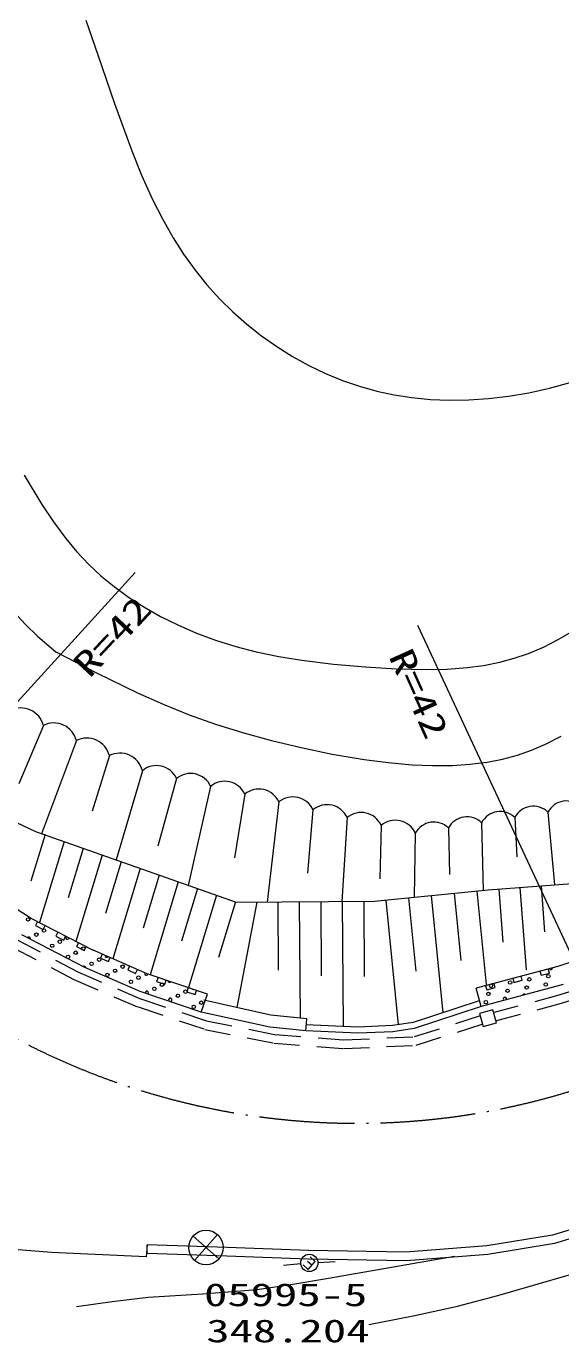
# Model space of a CAD drawing. Units: millimetres, scale not verified. Extents: x 27531 to 667531, y 18316 to 378316.
# Drawn here: x 429433 to 460290, y 235188 to 311163 of the extents above; entities that cross this region are included whole.
import ezdxf
from ezdxf.enums import TextEntityAlignment as Align

# ---------------------------------------------------------------- set-up
doc = ezdxf.new("R2010")
doc.units = ezdxf.units.MM
doc.header["$LTSCALE"] = 1000
doc.linetypes.add('USER1', pattern=[7.000001, 5.508197, -0.688525, 0.114754, -0.688525])
doc.linetypes.add('USER2', pattern=[2.5, 1.5, -1])
for name, color, linetype, lineweight in [('S-SUV', 7, 'Continuous', 13), ('S-SUV-HICN', 1, 'Continuous', 13), ('S-SUV-LWCN', 7, 'Continuous', 13)]:
    doc.layers.add(name, color=color, linetype=linetype, lineweight=lineweight)
doc.styles.add('ＭＳ ゴシック', font='')
doc.styles.get('ＭＳ ゴシック').set_extended_font_data('MS Gothic')

# ---------------------------------------------------------------- blocks, each defined once
blk = doc.blocks.new('BUHIN41')
at = {"color": 7, "linetype": 'Continuous', "lineweight": 13}
blk.add_lwpolyline([(126, -216), (342, -90), (90, 342), (-126, 216)], dxfattribs=at)
blk = doc.blocks.new('BUHIN42')
at = {"color": 7, "linetype": 'Continuous', "lineweight": 13}
blk.add_lwpolyline([(140, -207), (347, -67), (67, 347), (-140, 207)], dxfattribs=at)
blk = doc.blocks.new('BUHIN43')
at = {"color": 7, "linetype": 'Continuous', "lineweight": 13}
blk.add_lwpolyline([(157, -195), (352, -38), (38, 352), (-157, 195)], dxfattribs=at)
blk = doc.blocks.new('BUHIN44')
at = {"color": 7, "linetype": 'Continuous', "lineweight": 13}
blk.add_lwpolyline([(238, -75), (314, 163), (-163, 314), (-238, 75)], dxfattribs=at)
blk = doc.blocks.new('BUHIN52')
at = {"color": 7, "linetype": 'Continuous', "lineweight": 13}
for p, q in [((-272, 957), (272, -957)), ((957, 272), (-957, -272))]:
    blk.add_line(p, q, dxfattribs=at)
blk.add_circle((0, 0), 995, dxfattribs=at)
blk = doc.blocks.new('BUHIN93')
at = {"color": 7, "linetype": 'Continuous', "lineweight": 13}
blk.add_line((-53, 188), (37, -130), dxfattribs=at)
blk.add_lwpolyline([(366, -99), (259, 277), (-328, 109), (-221, -266)], dxfattribs=at)
blk.add_circle((0, 0), 498, dxfattribs=at)

msp = doc.modelspace()

# ---------------------------------------------------------------- linework, layer by layer
at = {"layer": 'S-SUV'}
for p, q in [((418358, 260613), (435722, 279637)), ((464037, 250828), (452043, 276590)), ((430420, 270812), (428999, 267433)), ((432325, 269941), (430313, 264563)), ((420440, 269201), (429960, 264687)), ((434231, 269071), (433229, 265874)), ((436137, 268200), (434617, 263048)), ((438107, 267749), (437019, 263838)), ((440077, 267298), (438780, 261583)), ((442047, 266847), (441462, 263174)), ((444016, 266396), (443335, 260621)), ((445986, 265945), (445668, 262284)), ((447956, 265494), (447649, 260653)), ((455724, 265200), (455809, 261291)), ((457638, 265504), (457753, 263225)), ((459552, 265808), (459940, 261616)), ((430517, 264518), (429699, 261825)), ((429960, 264687), (441550, 260608)), ((449926, 265043), (449855, 261958)), ((451896, 264592), (451838, 260896)), ((453810, 264896), (453863, 262211)), ((431610, 264106), (430189, 259432)), ((432710, 263719), (431844, 260870)), ((433810, 263332), (432295, 258349)), ((434910, 262945), (433999, 259951)), ((436009, 262558), (434425, 257344)), ((437109, 262171), (436182, 259121)), ((456099, 261319), (473545, 262665)), ((429712, 259677), (426310, 261829)), ((438209, 261784), (436581, 256427)), ((439309, 261397), (438385, 258355)), ((456710, 261367), (456946, 258307)), ((457932, 261461), (458300, 256699)), ((459154, 261555), (459359, 258900)), ((440409, 261010), (438790, 255680)), ((441509, 260623), (440533, 257410)), ((441550, 260608), (449535, 260667)), ((442745, 260617), (441587, 254532)), ((443955, 260626), (443985, 256679)), ((445195, 260635), (445245, 253921)), ((446435, 260644), (446467, 256353)), ((447675, 260653), (447728, 253437)), ((448915, 260663), (448947, 256314)), ((449535, 260667), (456099, 261319)), ((450191, 260732), (450906, 253534)), ((451504, 260863), (451925, 256628)), ((452817, 260993), (453489, 254230)), ((454130, 261124), (454515, 257243)), ((455443, 261254), (455979, 255860)), ((433319, 257822), (429712, 259677)), ((432816, 256844), (429165, 258721)), ((436406, 256486), (433254, 257853)), ((464141, 258234), (460120, 256909)), ((436010, 255459), (432816, 256844)), ((460120, 256909), (455410, 255655)), ((439890, 255308), (436406, 256486)), ((439538, 254266), (436010, 255459)), ((439538, 254266), (439890, 255308)), ((455693, 254592), (455410, 255655)), ((460434, 255854), (455693, 254592)), ((443638, 254081), (439689, 254950)), ((455584, 254924), (451715, 253647)), ((455693, 254592), (451825, 253315)), ((443487, 253398), (439538, 254266)), ((443487, 253398), (439538, 254266)), ((445636, 253880), (443559, 254094)), ((445564, 253184), (445636, 253880)), ((456370, 254403), (455602, 254192)), ((455602, 254192), (455810, 253438)), ((456577, 253649), (456370, 254403)), ((445564, 253184), (443487, 253398)), ((448584, 253048), (445564, 253184)), ((448584, 253399), (445580, 253534)), ((450570, 253485), (448584, 253399)), ((450603, 253136), (448584, 253048)), ((451774, 253661), (450570, 253485)), ((451825, 253315), (450603, 253136)), ((455810, 253438), (456577, 253649)), ((463008, 242373), (459821, 241402)), ((463196, 241908), (459935, 240915)), ((459821, 241402), (456024, 240772)), ((459935, 240915), (456084, 240275)), ((430889, 240400), (426593, 240737)), ((436351, 240141), (430889, 240400)), ((436421, 240828), (436351, 240141)), ((436405, 240328), (436421, 240828)), ((441009, 240175), (436405, 240328)), ((441025, 240675), (436421, 240828)), ((445700, 240002), (441009, 240175)), ((445719, 240501), (441025, 240675)), ((451350, 240408), (445719, 240501)), ((456024, 240772), (451350, 240408)), ((456084, 240275), (451365, 239908)), ((445278, 239740), (444284, 239637)), ((451365, 239908), (445711, 240001)), ((446275, 239820), (447273, 239877))]:
    msp.add_line(p, q, dxfattribs=at)
at = {"layer": 'S-SUV', "linetype": 'USER2'}
for p, q in [((428908, 258438), (432399, 256592)), ((428656, 258005), (432183, 256140)), ((432183, 256140), (435875, 254563)), ((432399, 256592), (436071, 255023)), ((460066, 255227), (463992, 256408)), ((460203, 254746), (464166, 255939)), ((435889, 254565), (439741, 253273)), ((436048, 255039), (439900, 253747)), ((456392, 254241), (460066, 255227)), ((456522, 253758), (460203, 254746)), ((439839, 253763), (443788, 252977)), ((451856, 252851), (455596, 254051)), ((439741, 253273), (443719, 252481)), ((451946, 252355), (455749, 253575)), ((443719, 252481), (447742, 252158)), ((443788, 252977), (447750, 252659)), ((447742, 252158), (451946, 252355)), ((447750, 252659), (451856, 252851))]:
    msp.add_line(p, q, dxfattribs=at)
at = {"layer": 'S-SUV'}
msp.add_lwpolyline([(432873, 311525), (433591, 309468), (434529, 306704), (435518, 303976), (436092, 302564), (436722, 301174), (437290, 300055), (437916, 298957), (438519, 298016), (439181, 297094), (439864, 296244), (440602, 295424), (441355, 294678), (442160, 293966), (443007, 293297), (443892, 292675), (444803, 292108), (445754, 291587), (446713, 291129), (447696, 290727), (448669, 290393), (449667, 290113), (450679, 289895), (451700, 289735), (452770, 289630), (453856, 289584), (454985, 289599), (456115, 289673), (457281, 289812), (458451, 290012), (459651, 290279), (460835, 290604)], dxfattribs=at)
for centre in [(429535, 259616), (430452, 258976), (430012, 258737), (431368, 258336), (430929, 258097), (431846, 257457), (432285, 257696), (432724, 257934), (433202, 257056), (433641, 257294), (434997, 256893), (434118, 256415), (434558, 256654), (435474, 256014), (435914, 256252), (457370, 255978), (458473, 256159), (459576, 256341), (436830, 255612), (437270, 255851), (438186, 255211), (438626, 255449), (456118, 255319), (457222, 255500), (458325, 255682), (459428, 255863), (439103, 254571), (439542, 254809), (455970, 254841)]:
    msp.add_circle(centre, 99.5, dxfattribs=at)
for centre, radius, start, end in [((429114, 270477), 1348, 14.41818, 116.47082), ((431020, 269606), 1348, 14.41818, 116.47082), ((432926, 268735), 1348, 14.41818, 116.47082), ((434832, 267864), 1348, 14.41818, 116.47082), ((436950, 267223), 1271, 24.44858, 129.76117), ((438920, 266772), 1271, 24.44858, 129.76117), ((440890, 266321), 1271, 24.44858, 129.76117), ((442860, 265870), 1271, 24.44858, 129.76117), ((444829, 265419), 1271, 24.44858, 129.76117), ((446799, 264968), 1271, 24.44858, 129.76117), ((458709, 264938), 1211, 45.89304, 152.15323), ((460623, 265242), 1211, 45.89304, 152.15323), ((448769, 264517), 1271, 24.44858, 129.76117), ((450739, 264066), 1271, 24.44858, 129.76117), ((452967, 264026), 1211, 45.89304, 152.15323), ((454881, 264330), 1211, 45.89304, 152.15323), ((456795, 264634), 1211, 45.89304, 152.15323), ((429573, 258499), 99.5, 339.34498, 146.22678), ((431808, 258574), 99.5, 140.76967, 344.73552), ((432762, 256817), 99.5, 4.17169, 123.55753), ((434080, 257533), 99.5, 177.16787, 315.94396), ((459724, 256818), 99.5, 203.10577, 6.71247), ((436353, 256491), 99.5, 146.99376, 348.40558), ((437709, 256089), 99.5, 185.9588, 316.69504), ((435035, 255775), 99.5, 55.61159, 77.50079), ((436391, 255374), 99.5, 316.80899, 185.84597), ((439065, 255688), 99.5, 234.42523, 268.22861), ((456266, 255796), 99.5, 137.41243, 72.40581), ((458177, 255204), 99.5, 43.5181, 166.29955), ((437747, 254972), 99.5, 268.60696, 234.048), ((457074, 255022), 99.5, 337.25075, 232.5669)]:
    msp.add_arc(centre, radius, start, end, dxfattribs=at)
at = {"layer": 'S-SUV', "linetype": 'USER1'}
msp.add_arc((448510, 289852), 42000, 224.12024, 291.69788, dxfattribs=at)
at = {"layer": 'S-SUV-HICN'}
msp.add_lwpolyline([(429309, 285256), (430329, 283564), (430995, 282565), (431713, 281599), (432349, 280837), (433036, 280109), (433743, 279451), (434500, 278829), (435338, 278220), (436223, 277653), (437187, 277109), (438191, 276612), (439268, 276148), (440367, 275740), (441528, 275373), (442697, 275067), (444016, 274790), (445341, 274573), (447164, 274352), (449023, 274187), (450787, 274083), (452557, 274038), (453726, 274064), (454881, 274149), (455833, 274276), (456768, 274461), (457610, 274689), (458435, 274974), (459297, 275339), (460147, 275766), (461046, 276288)], dxfattribs=at)
at = {"layer": 'S-SUV-LWCN'}
for points in [[(423301, 287783), (424850, 284253), (426455, 280746), (426967, 279819), (427537, 278913), (428108, 278115), (428734, 277346), (429385, 276641), (430086, 275971), (430610, 275508), (431142, 275052)], [(431142, 275052), (433488, 273843), (435852, 272692), (437336, 272033), (438838, 271431), (440362, 270889), (441908, 270403), (443584, 269942), (445298, 269533), (447102, 269163), (448936, 268849), (450324, 268665), (451723, 268541), (452882, 268493), (454041, 268507), (455048, 268575), (456040, 268702), (456929, 268874), (457800, 269104), (458613, 269387), (459414, 269731), (460319, 270189)], [(432337, 237270), (434392, 237569), (436463, 237810), (439615, 238004), (442760, 238258), (444826, 238559), (446885, 238920), (450524, 239549), (454154, 240178)], [(449211, 236245), (451774, 236746), (454322, 237305), (456664, 237912), (458991, 238577), (463781, 239966)]]:
    msp.add_lwpolyline(points, dxfattribs=at)

# ---------------------------------------------------------------- block references
at = {"layer": 'S-SUV', "rotation": 212.41667}
for name, p in [('BUHIN41', (430302, 259373)), ('BUHIN41', (431483, 258765)), ('BUHIN41', (432664, 258157)), ('BUHIN42', (434042, 257511)), ('BUHIN42', (435618, 256828)), ('BUHIN44', (459335, 256700)), ('BUHIN43', (437277, 256192)), ('BUHIN44', (456195, 255864)), ('BUHIN44', (457765, 256282)), ('BUHIN43', (439019, 255603)), ('BUHIN52', (439809, 240682)), ('BUHIN93', (445776, 239792))]:
    msp.add_blockref(name, p, dxfattribs=at)

# ---------------------------------------------------------------- texts
at = {"layer": 'S-SUV', "style": 'ＭＳ ゴシック', "width": 1.35}
for rotation, p in [(47, (433404, 273175)), (294.2, (449928, 274631))]:
    msp.add_text('R=42', height=1466, rotation=rotation, dxfattribs=at).set_placement(p, align=Align.BOTTOM_LEFT)
at = {"layer": 'S-SUV', "style": 'ＭＳ ゴシック', "width": 1.5}
for s, p in [('05995-5', (439697, 236900)), ('348.204', (439825, 234814))]:
    msp.add_text(s, height=1320, dxfattribs=at).set_placement(p, align=Align.BOTTOM_LEFT)

doc.saveas('drawing.dxf')
